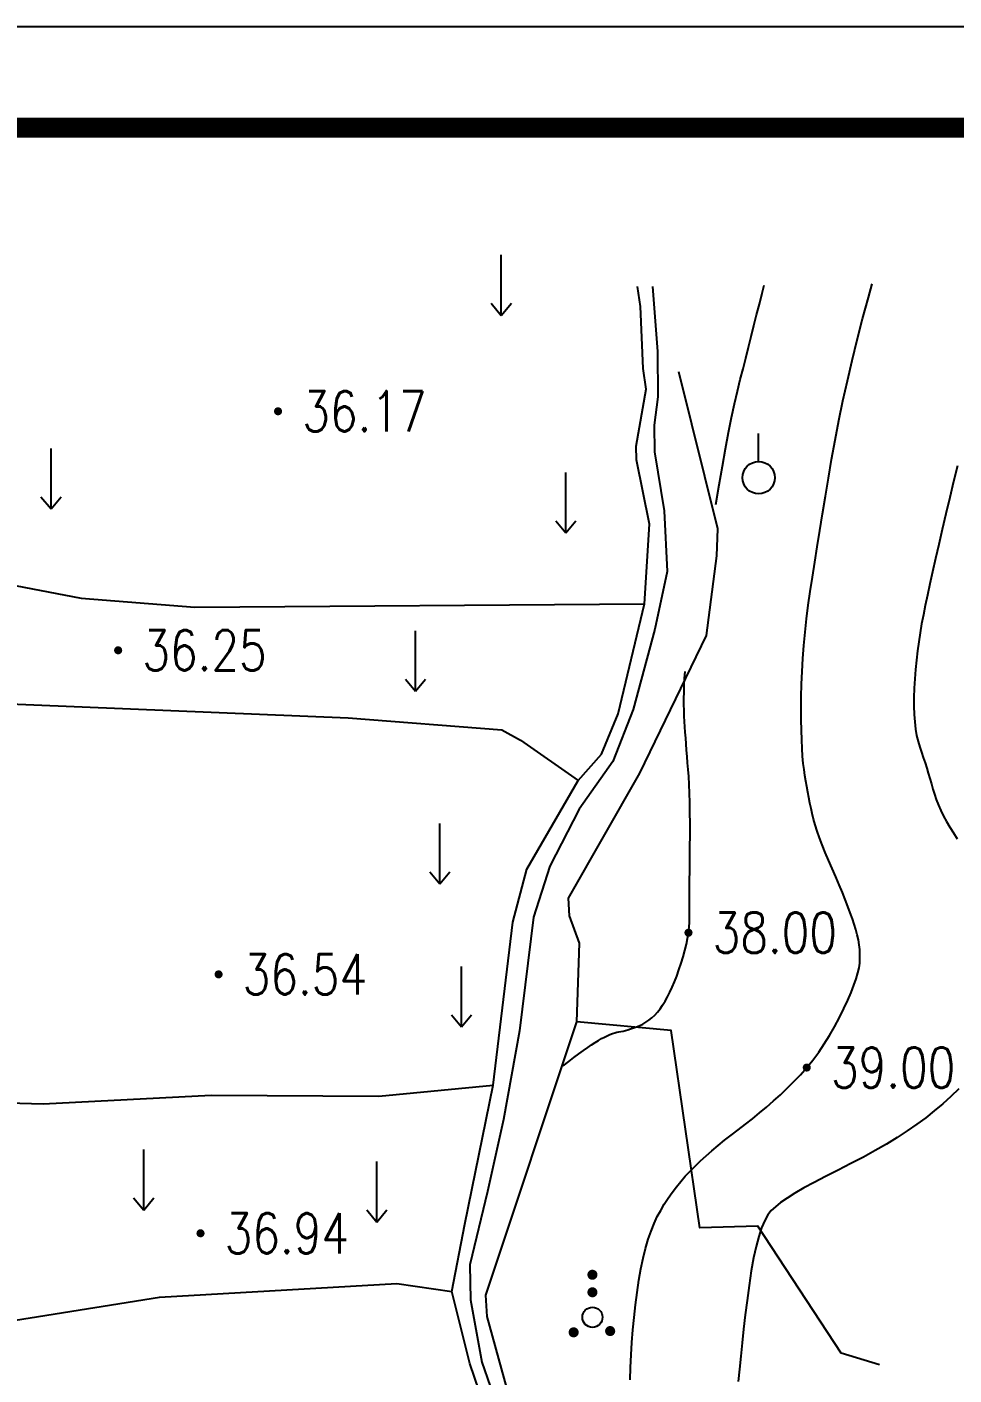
# Model space of a CAD drawing. Extents: x 39624947 to 39626627, y 3418539 to 3418836.
# Drawn here: x 39626481.7 to 39626527.7, y 3418769.3 to 3418836.2 of the extents above; entities that cross this region are included whole.
import ezdxf
from ezdxf.enums import TextEntityAlignment as Align

# ---------------------------------------------------------------- set-up
doc = ezdxf.new("R2010")
doc.units = 0
doc.layers.get('0').update_dxf_attribs({"linetype": 'CONTINUOUS'})
for name, color, linetype in [('GCD', 7, 'CONTINUOUS'), ('PUB_TITLE', 4, 'CONTINUOUS'), ('PUB_WALL', 9, 'CONTINUOUS')]:
    doc.layers.add(name, color=color, linetype=linetype)
doc.styles.add('HZ', font='rs.shx', dxfattribs={"width": 0.8, "bigfont": 'hztxt.shx'})

# ---------------------------------------------------------------- blocks, each defined once
blk = doc.blocks.new('GC125')
blk.add_line((0, 0.8), (0, 2.2))
blk.add_circle((0, 0), 0.8)
blk = doc.blocks.new('GC160')
at = {"const_width": 0.25}
for points in [[(1.584, 3.353, 1), (1.834, 3.353, 1)], [(1.584, 2.484, 1), (1.834, 2.484, 1)], [(0.652, 0.496, 1), (0.902, 0.496, 1)], [(2.464, 0.558, 1), (2.714, 0.558, 1)]]:
    blk.add_lwpolyline(points, format="xyb", close=True, dxfattribs=at)
blk.add_circle((1.709, 1.242), 0.5)
blk = doc.blocks.new('GC120')
for p, q in [((0, 0), (0, 3)), ((-0.5, 0.6), (0, 0)), ((0, 0), (0.5, 0.6))]:
    blk.add_line(p, q)
blk = doc.blocks.new('GC200')
at = {"linetype": 'Continuous', "const_width": 0.2, "flags": 128}
blk.add_lwpolyline([(-0.1, 0, 1), (0.1, 0, 1)], format="xyb", close=True, dxfattribs=at)
blk = doc.blocks.new('333377777')
at = {"layer": 'PUB_WALL', "color": 252, "ltscale": 0.01}
for points, elevation in [([(39623253.178, 3417570.047), (39623251.786, 3417574.107), (39623250.894, 3417577.688), (39623251.538, 3417581.029), (39623252.946, 3417587.932), (39623253.928, 3417596.012), (39623254.621, 3417598.642), (39623257.164, 3417603.048), (39623258.318, 3417604.366), (39623259.153, 3417606.36), (39623260.466, 3417611.82), (39623260.708, 3417615.781), (39623260.063, 3417618.967), (39623260.047, 3417619.65), (39623260.543, 3417622.468), (39623260.397, 3417623.507), (39623260.265, 3417626.577), (39623260.104, 3417627.565)], 51.487), ([(39623260.854, 3417627.574), (39623261.103, 3417624.343), (39623261.117, 3417622.1), (39623260.933, 3417620.693), (39623260.949, 3417619.368), (39623261.427, 3417616.444), (39623261.582, 3417613.424), (39623260.974, 3417610.567), (39623259.895, 3417606.573), (39623258.882, 3417603.992), (39623257.219, 3417601.634), (39623255.768, 3417598.807), (39623254.955, 3417596.269), (39623254.257, 3417590.618), (39623253.456, 3417586.233), (39623252.67, 3417582.65), (39623251.794, 3417579.009), (39623251.816, 3417577.266), (39623252.386, 3417574.175), (39623253.208, 3417571.8)], 51.487), ([(39623259.74, 3417573.303), (39623259.762, 3417573.923), (39623259.794, 3417574.543), (39623259.835, 3417575.163), (39623259.886, 3417575.783), (39623259.946, 3417576.404), (39623260.016, 3417577.024), (39623260.096, 3417577.645), (39623260.185, 3417578.247), (39623260.285, 3417578.811), (39623260.394, 3417579.337), (39623260.514, 3417579.826), (39623260.643, 3417580.277), (39623260.783, 3417580.69), (39623260.933, 3417581.065), (39623261.093, 3417581.402), (39623261.263, 3417581.716), (39623261.443, 3417582.021), (39623261.632, 3417582.318), (39623261.83, 3417582.605), (39623262.039, 3417582.884), (39623262.257, 3417583.154), (39623262.484, 3417583.415), (39623262.721, 3417583.667), (39623262.971, 3417583.916), (39623263.234, 3417584.167), (39623263.512, 3417584.42), (39623263.804, 3417584.675), (39623264.111, 3417584.932), (39623264.431, 3417585.191), (39623264.767, 3417585.452), (39623265.116, 3417585.716), (39623265.471, 3417585.985), (39623265.823, 3417586.262), (39623266.173, 3417586.548), (39623266.519, 3417586.842), (39623266.862, 3417587.145), (39623267.202, 3417587.457), (39623267.54, 3417587.777), (39623267.874, 3417588.106), (39623268.2, 3417588.447), (39623268.514, 3417588.804), (39623268.816, 3417589.178), (39623269.104, 3417589.567), (39623269.38, 3417589.973), (39623269.643, 3417590.394), (39623269.894, 3417590.832), (39623270.132, 3417591.286), (39623270.351, 3417591.732), (39623270.543, 3417592.148), (39623270.709, 3417592.532), (39623270.848, 3417592.886), (39623270.961, 3417593.209), (39623271.047, 3417593.5), (39623271.107, 3417593.761), (39623271.141, 3417593.991), (39623271.154, 3417594.209), (39623271.154, 3417594.433), (39623271.141, 3417594.664), (39623271.114, 3417594.901), (39623271.074, 3417595.145), (39623271.02, 3417595.396), (39623270.953, 3417595.653), (39623270.872, 3417595.916), (39623270.778, 3417596.193), (39623270.672, 3417596.489), (39623270.553, 3417596.805), (39623270.422, 3417597.14), (39623270.278, 3417597.495), (39623270.121, 3417597.87), (39623269.952, 3417598.264), (39623269.77, 3417598.678), (39623269.59, 3417599.092), (39623269.426, 3417599.485), (39623269.278, 3417599.857), (39623269.147, 3417600.208), (39623269.032, 3417600.539), (39623268.932, 3417600.849), (39623268.849, 3417601.139), (39623268.783, 3417601.408), (39623268.725, 3417601.668), (39623268.669, 3417601.932), (39623268.616, 3417602.2), (39623268.564, 3417602.471), (39623268.515, 3417602.746), (39623268.468, 3417603.025), (39623268.423, 3417603.307), (39623268.38, 3417603.593), (39623268.341, 3417603.902), (39623268.309, 3417604.251), (39623268.282, 3417604.642), (39623268.262, 3417605.074), (39623268.248, 3417605.546), (39623268.24, 3417606.06), (39623268.238, 3417606.615), (39623268.242, 3417607.211), (39623268.256, 3417607.832), (39623268.281, 3417608.462), (39623268.319, 3417609.102), (39623268.368, 3417609.75), (39623268.429, 3417610.409), (39623268.503, 3417611.076), (39623268.588, 3417611.753), (39623268.685, 3417612.439), (39623268.792, 3417613.145), (39623268.907, 3417613.884), (39623269.029, 3417614.655), (39623269.158, 3417615.458), (39623269.294, 3417616.294), (39623269.438, 3417617.161), (39623269.589, 3417618.061), (39623269.748, 3417618.992), (39623269.918, 3417619.947), (39623270.105, 3417620.916), (39623270.309, 3417621.899), (39623270.529, 3417622.896), (39623270.765, 3417623.906), (39623271.018, 3417624.931), (39623271.287, 3417625.97), (39623271.572, 3417627.022), (39623271.763, 3417627.707)], 39), ([(39623275.994, 3417618.674), (39623275.801, 3417617.89), (39623275.609, 3417617.096), (39623275.418, 3417616.29), (39623275.233, 3417615.502), (39623275.062, 3417614.76), (39623274.903, 3417614.064), (39623274.756, 3417613.414), (39623274.623, 3417612.81), (39623274.502, 3417612.253), (39623274.394, 3417611.742), (39623274.299, 3417611.277), (39623274.214, 3417610.833), (39623274.138, 3417610.386), (39623274.069, 3417609.935), (39623274.009, 3417609.48), (39623273.957, 3417609.022), (39623273.913, 3417608.56), (39623273.877, 3417608.095), (39623273.849, 3417607.626), (39623273.833, 3417607.169), (39623273.831, 3417606.738), (39623273.843, 3417606.334), (39623273.869, 3417605.956), (39623273.91, 3417605.604), (39623273.966, 3417605.279), (39623274.036, 3417604.981), (39623274.12, 3417604.709), (39623274.21, 3417604.45), (39623274.297, 3417604.191), (39623274.382, 3417603.931), (39623274.465, 3417603.671), (39623274.545, 3417603.411), (39623274.622, 3417603.151), (39623274.697, 3417602.89), (39623274.77, 3417602.629), (39623274.848, 3417602.366), (39623274.941, 3417602.1), (39623275.048, 3417601.832), (39623275.169, 3417601.561), (39623275.304, 3417601.287), (39623275.454, 3417601.01), (39623275.618, 3417600.73), (39623275.796, 3417600.448), (39623275.984, 3417600.162)], 40), ([(39623276.053, 3417587.755), (39623275.661, 3417587.369), (39623275.258, 3417586.999), (39623274.844, 3417586.647), (39623274.418, 3417586.311), (39623273.972, 3417585.985), (39623273.499, 3417585.658), (39623272.997, 3417585.332), (39623272.467, 3417585.007), (39623271.908, 3417584.682), (39623271.322, 3417584.358), (39623270.708, 3417584.035), (39623270.065, 3417583.711), (39623269.438, 3417583.398), (39623268.873, 3417583.102), (39623268.367, 3417582.825), (39623267.923, 3417582.565), (39623267.539, 3417582.324), (39623267.215, 3417582.101), (39623266.953, 3417581.897), (39623266.751, 3417581.71), (39623266.583, 3417581.497), (39623266.424, 3417581.211), (39623266.274, 3417580.854), (39623266.133, 3417580.425), (39623266, 3417579.924), (39623265.875, 3417579.351), (39623265.76, 3417578.706), (39623265.653, 3417577.989), (39623265.554, 3417577.246), (39623265.462, 3417576.524), (39623265.378, 3417575.822), (39623265.301, 3417575.14), (39623265.232, 3417574.479), (39623265.17, 3417573.839), (39623265.115, 3417573.219)], 40), ([(39623264.001, 3417616.75), (39623264.165, 3417617.733), (39623264.326, 3417618.656), (39623264.482, 3417619.52), (39623264.636, 3417620.324), (39623264.785, 3417621.069), (39623264.932, 3417621.755), (39623265.074, 3417622.381), (39623265.213, 3417622.948), (39623265.35, 3417623.484), (39623265.487, 3417624.021), (39623265.623, 3417624.557), (39623265.758, 3417625.093), (39623265.892, 3417625.629), (39623266.026, 3417626.164), (39623266.159, 3417626.699), (39623266.292, 3417627.234), (39623266.397, 3417627.642)], 38), ([(39623222.981, 3417613.793), (39623226.785, 3417613.193), (39623232.491, 3417612.097), (39623238.139, 3417611.654), (39623260.466, 3417611.82)], 51.487), ([(39623221.323, 3417607.163), (39623245.751, 3417606.163), (39623253.374, 3417605.57), (39623254.302, 3417605.055), (39623257.164, 3417603.048)], 51.487), ([(39623272.128, 3417574.045), (39623270.216, 3417574.63), (39623266.088, 3417580.925), (39623263.198, 3417580.855), (39623261.785, 3417590.643), (39623257.102, 3417591.065)], 51.487), ([(39623217.633, 3417588.376), (39623228.868, 3417587.057), (39623230.612, 3417587.008), (39623238.952, 3417587.43), (39623247.276, 3417587.39), (39623252.946, 3417587.932)], 51.487), ([(39623219.913, 3417574.77), (39623236.382, 3417577.398), (39623248.165, 3417578.087), (39623250.894, 3417577.688)], 51.487)]:
    blk.add_lwpolyline(points, dxfattribs=dict(at, elevation=elevation))
for points in [[(39623254.603, 3417554.185), (39623254.547, 3417559.464), (39623255.173, 3417566.4), (39623255.044, 3417567.751), (39623252.655, 3417576.444), (39623252.579, 3417577.508), (39623257.102, 3417591.065), (39623257.229, 3417594.981), (39623256.735, 3417596.336), (39623256.683, 3417597.211), (39623260.22, 3417603.411), (39623263.54, 3417610.256), (39623264.05, 3417614.21), (39623264.094, 3417615.539), (39623262.158, 3417623.343)], [(39623256.426, 3417588.887), (39623256.7, 3417589.102), (39623256.959, 3417589.3), (39623257.201, 3417589.482), (39623257.428, 3417589.648), (39623257.639, 3417589.797), (39623257.835, 3417589.931), (39623258.014, 3417590.048), (39623258.178, 3417590.15), (39623258.33, 3417590.238), (39623258.475, 3417590.316), (39623258.612, 3417590.384), (39623258.742, 3417590.442), (39623258.865, 3417590.49), (39623258.98, 3417590.528), (39623259.087, 3417590.556), (39623259.187, 3417590.574), (39623259.287, 3417590.591), (39623259.396, 3417590.613), (39623259.513, 3417590.643), (39623259.638, 3417590.679), (39623259.771, 3417590.722), (39623259.912, 3417590.771), (39623260.061, 3417590.827), (39623260.219, 3417590.889), (39623260.378, 3417590.962), (39623260.532, 3417591.051), (39623260.682, 3417591.154), (39623260.826, 3417591.272), (39623260.966, 3417591.406), (39623261.101, 3417591.555), (39623261.231, 3417591.718), (39623261.356, 3417591.897), (39623261.478, 3417592.093), (39623261.597, 3417592.307), (39623261.715, 3417592.539), (39623261.831, 3417592.79), (39623261.946, 3417593.059), (39623262.058, 3417593.347), (39623262.168, 3417593.652), (39623262.277, 3417593.977), (39623262.378, 3417594.304), (39623262.465, 3417594.62), (39623262.538, 3417594.924), (39623262.597, 3417595.216), (39623262.642, 3417595.496), (39623262.674, 3417595.764), (39623262.692, 3417596.021), (39623262.696, 3417596.265), (39623262.694, 3417596.528), (39623262.693, 3417596.84), (39623262.693, 3417597.201), (39623262.694, 3417597.611), (39623262.697, 3417598.07), (39623262.701, 3417598.577), (39623262.707, 3417599.134), (39623262.713, 3417599.739), (39623262.718, 3417600.351), (39623262.719, 3417600.925), (39623262.714, 3417601.463), (39623262.706, 3417601.964), (39623262.693, 3417602.428), (39623262.675, 3417602.855), (39623262.653, 3417603.245), (39623262.627, 3417603.599), (39623262.599, 3417603.929), (39623262.573, 3417604.25), (39623262.547, 3417604.562), (39623262.524, 3417604.865), (39623262.502, 3417605.159), (39623262.481, 3417605.443), (39623262.462, 3417605.718), (39623262.444, 3417605.984), (39623262.43, 3417606.252), (39623262.42, 3417606.532), (39623262.416, 3417606.823), (39623262.417, 3417607.127), (39623262.422, 3417607.443), (39623262.433, 3417607.772), (39623262.449, 3417608.112), (39623262.469, 3417608.464)]]:
    blk.add_lwpolyline(points, dxfattribs=at)
for name, p in [('GC120', (39623253.35, 3417626.137, 51.487)), ('GC125', (39623266.125, 3417618.082, 51.487)), ('GC120', (39623231.002, 3417616.532, 51.487)), ('GC120', (39623256.55, 3417615.337, 51.487)), ('GC120', (39623249.091, 3417607.482, 51.487)), ('GC120', (39623250.3, 3417597.921, 51.487)), ('GC120', (39623251.377, 3417590.819, 51.487)), ('GC120', (39623235.603, 3417581.731, 51.487)), ('GC120', (39623247.177, 3417581.134, 51.487)), ('GC160', (39623256.165, 3417575.165, 51.487))]:
    blk.add_blockref(name, p, dxfattribs=at)
ref = blk.add_blockref('GC200', (39623242.27, 3417621.377, 36.17), dxfattribs=at)
ref.add_attrib('height', '36.17', dxfattribs={"layer": 'GCD', "linetype": 'Continuous', "height": 2, "style": 'HZ', "width": 0.8}).set_placement((39623243.47, 3417621.377, 36.17), align=Align.MIDDLE_LEFT)
ref = blk.add_blockref('GC200', (39623234.334, 3417609.514, 36.25), dxfattribs=at)
ref.add_attrib('height', '36.25', dxfattribs={"layer": 'GCD', "linetype": 'Continuous', "height": 2, "style": 'HZ', "width": 0.8}).set_placement((39623235.534, 3417609.514, 36.25), align=Align.MIDDLE_LEFT)
ref = blk.add_blockref('GC200', (39623262.642, 3417595.496, 38), dxfattribs=at)
ref.add_attrib('height', '38.00', dxfattribs={"layer": 'GCD', "linetype": 'Continuous', "height": 2, "style": 'HZ', "width": 0.8}).set_placement((39623263.842, 3417595.496, 38), align=Align.MIDDLE_LEFT)
ref = blk.add_blockref('GC200', (39623239.319, 3417593.428, 36.54), dxfattribs=at)
ref.add_attrib('height', '36.54', dxfattribs={"layer": 'GCD', "linetype": 'Continuous', "height": 2, "style": 'HZ', "width": 0.8}).set_placement((39623240.519, 3417593.428, 36.54), align=Align.MIDDLE_LEFT)
ref = blk.add_blockref('GC200', (39623268.514, 3417588.804, 39), dxfattribs=at)
ref.add_attrib('height', '39.00', dxfattribs={"layer": 'GCD', "linetype": 'Continuous', "height": 2, "style": 'HZ', "width": 0.8}).set_placement((39623269.714, 3417588.804, 39), align=Align.MIDDLE_LEFT)
ref = blk.add_blockref('GC200', (39623238.422, 3417580.578, 36.94), dxfattribs=at)
ref.add_attrib('height', '36.94', dxfattribs={"layer": 'GCD', "linetype": 'Continuous', "height": 2, "style": 'HZ', "width": 0.8}).set_placement((39623239.622, 3417580.578, 36.94), align=Align.MIDDLE_LEFT)

msp = doc.modelspace()

# ---------------------------------------------------------------- linework, layer by layer
at = {"linetype": 'Continuous'}
msp.add_lwpolyline([(39626211.862, 3418831.229), (39626586.862, 3418831.229), (39626586.862, 3418544.229), (39626211.862, 3418544.229)], close=True, dxfattribs=at)
at = {"layer": 'PUB_TITLE'}
msp.add_lwpolyline([(39626206.862, 3418539.229), (39626626.862, 3418539.229), (39626626.862, 3418836.229), (39626206.862, 3418836.229)], close=True, dxfattribs=at)
at = {"layer": 'PUB_TITLE', "const_width": 1}
msp.add_lwpolyline([(39626211.862, 3418544.229), (39626621.862, 3418544.229), (39626621.862, 3418831.229), (39626211.862, 3418831.229)], close=True, dxfattribs=at)

# ---------------------------------------------------------------- block references
at = {"linetype": 'Continuous'}
msp.add_blockref('333377777', (3251.913, 1195.776), dxfattribs=at)

doc.saveas('drawing.dxf')
